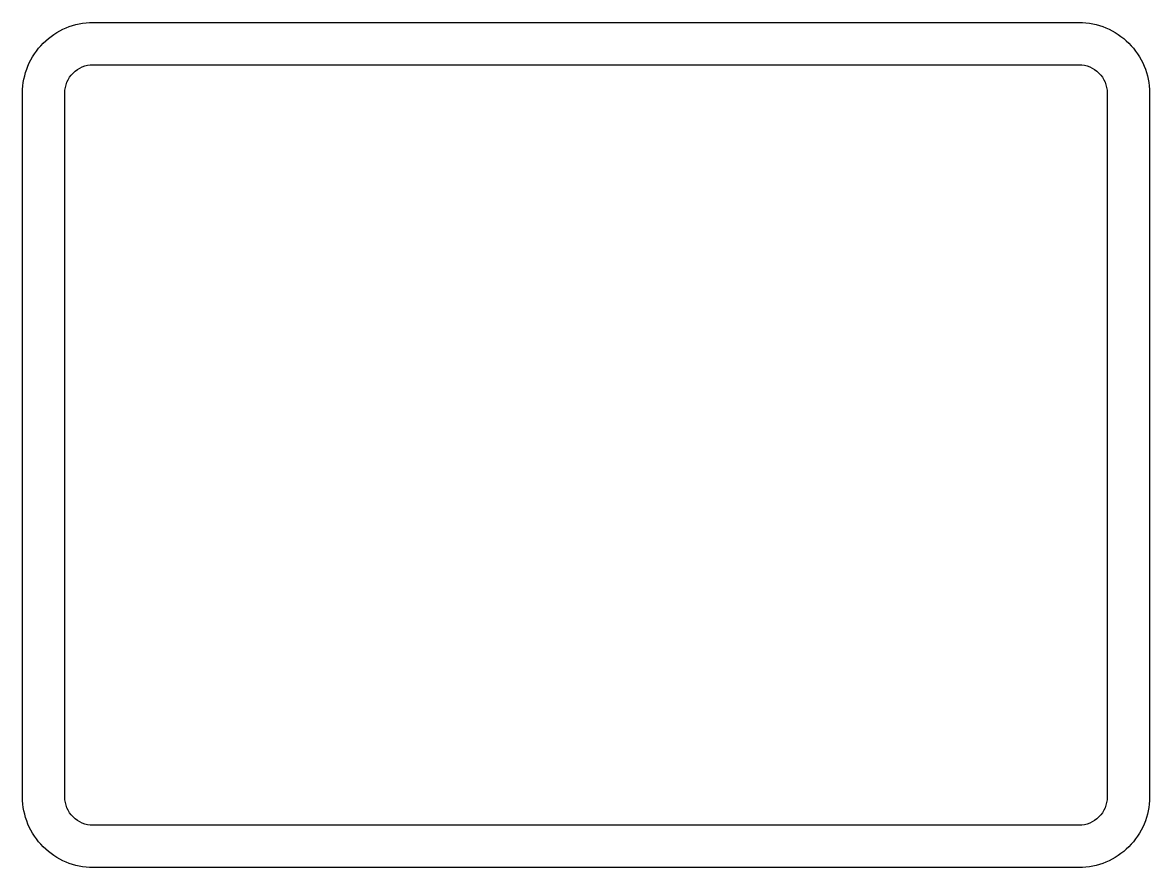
# Model space of a CAD drawing. Extents: x 925.5 to 1005.5, y -45.6 to 14.4.
import ezdxf

# ---------------------------------------------------------------- set-up
doc = ezdxf.new("R2010")
doc.units = 0
doc.header["$LTSCALE"] = 15
doc.layers.get('0').update_dxf_attribs({"linetype": 'CONTINUOUS'})

msp = doc.modelspace()

# ---------------------------------------------------------------- linework, layer by layer
for points in [[(925.481, -40.601), (925.481, 9.399, -0.414214), (930.481, 14.399), (1000.481, 14.399, -0.414214), (1005.481, 9.399), (1005.481, -40.601, -0.414214), (1000.481, -45.601), (930.481, -45.601, -0.414214)], [(930.481, 11.399), (1000.481, 11.399, -0.414214), (1002.481, 9.399), (1002.481, -40.601, -0.414214), (1000.481, -42.601), (930.481, -42.601, -0.414214), (928.481, -40.601), (928.481, 9.399, -0.414214)]]:
    msp.add_lwpolyline(points, format="xyb", close=True)

doc.saveas('drawing.dxf')
